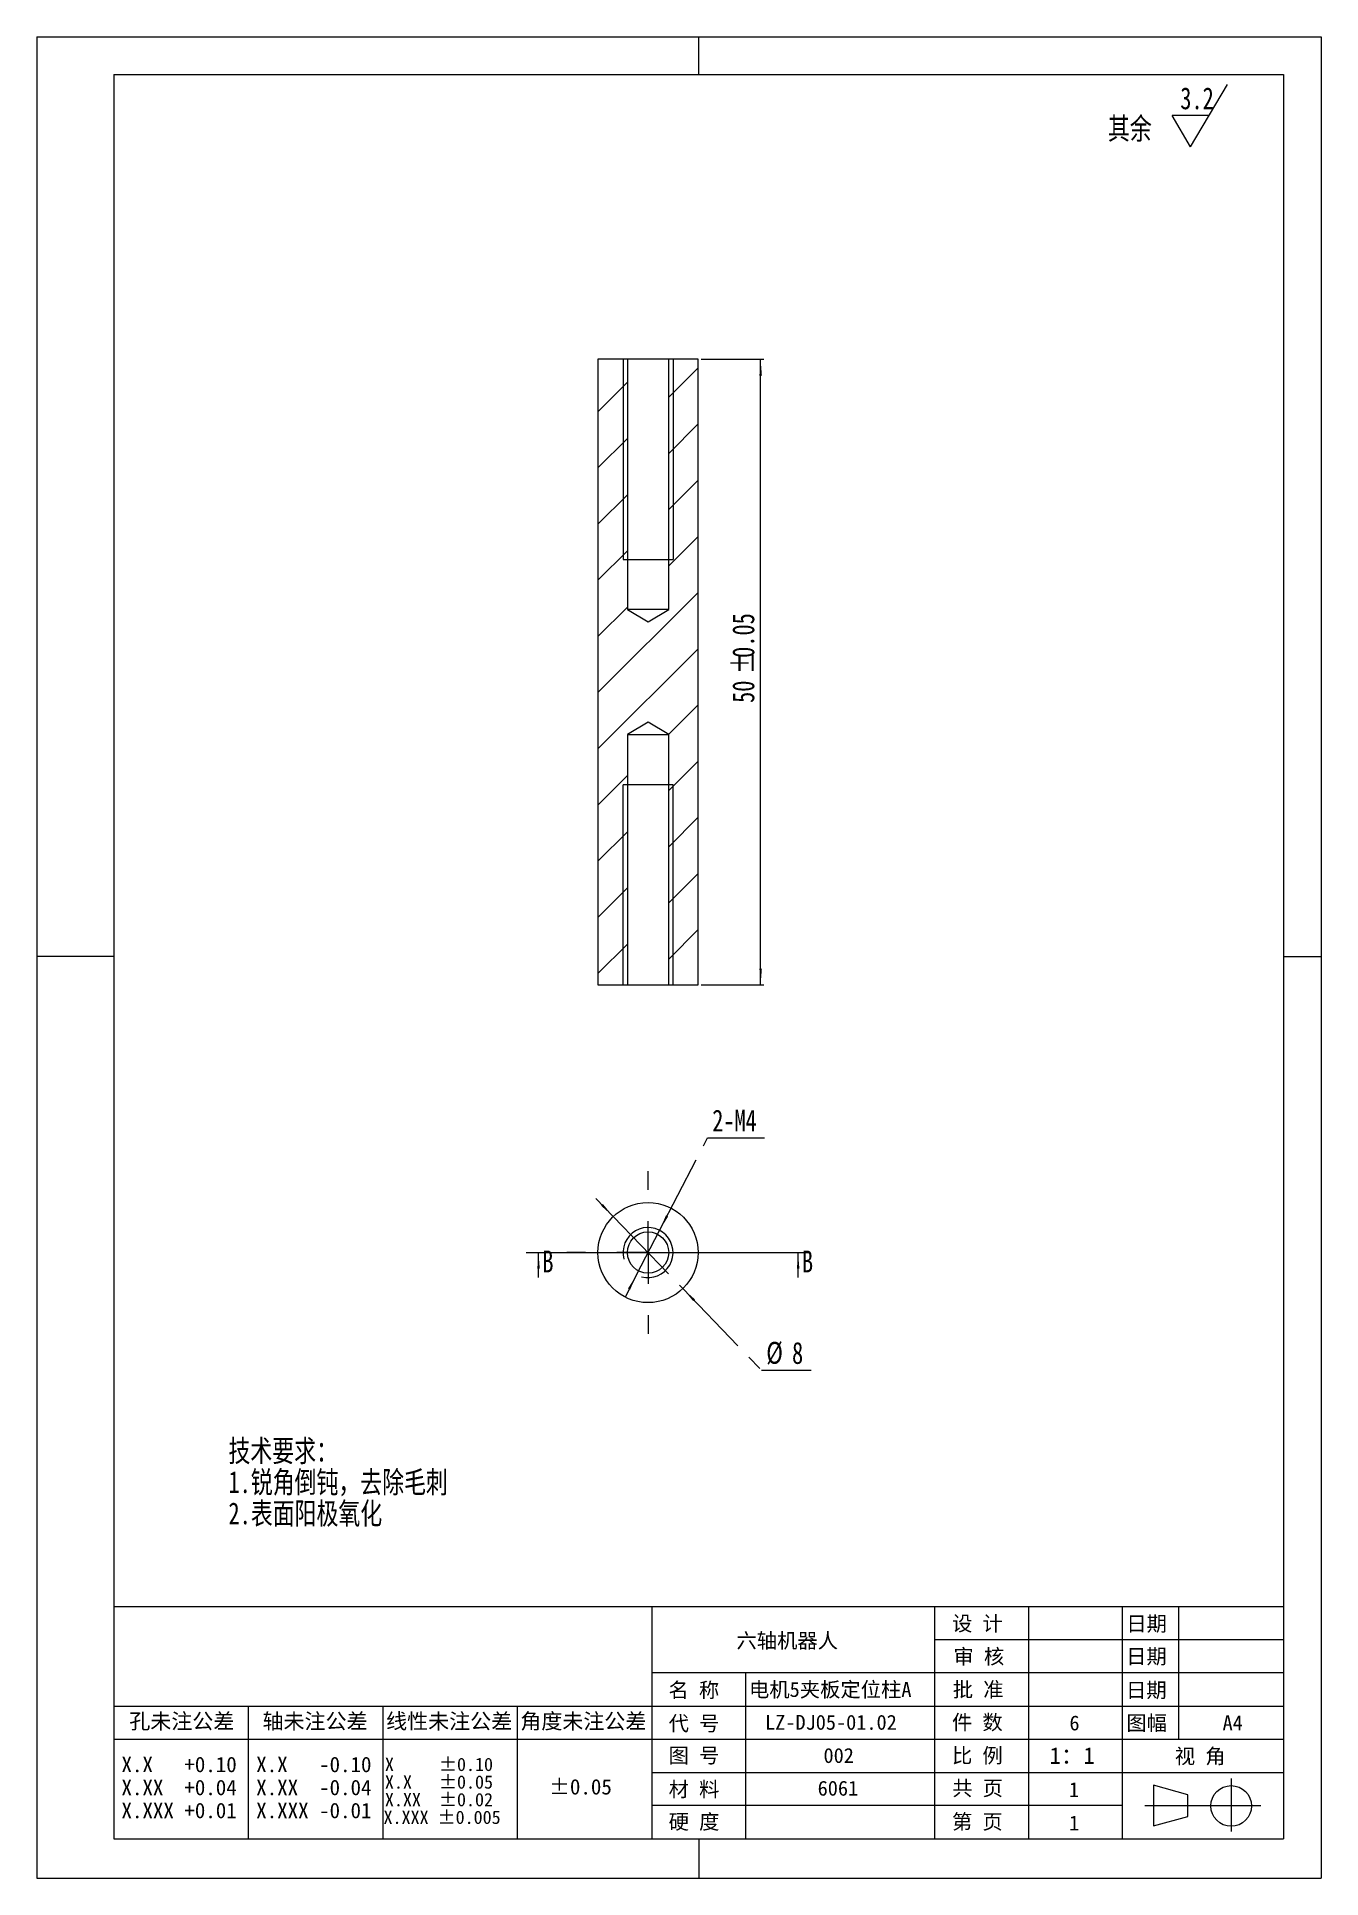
# Model space of a CAD drawing. Header units: millimetres. Extents: x 1 to 104, y 1 to 148.
import ezdxf

# ---------------------------------------------------------------- set-up
doc = ezdxf.new("R2010")
doc.units = ezdxf.units.MM
for name, pattern in [('SLD-中心线', [34.29, 30.48, -1.27, 1.27, -1.27]), ('SLD-双点画线', [12.7, 6.35, -1.27, 1.27, -1.27, 1.27, -1.27]), ('SLD-实线', [0])]:
    doc.linetypes.add(name, pattern=pattern)
for name, color, linetype in [('FORMAT', 7, 'SLD-实线'), ('双点划线层', 6, 'SLD-双点画线'), ('图框', 7, 'SLD-实线'), ('标注层', 96, 'SLD-实线')]:
    doc.layers.add(name, color=color, linetype=linetype)
doc.layers.add('粗实线', color=7, linetype='SLD-实线', lineweight=15)
doc.styles.add('SLDTEXTSTYLE0', font='HYSWLONGFANGSONG.TTF', dxfattribs={"bigfont": 'bigfont'})
doc.styles.add('SLDTEXTSTYLE1', font='SIMSUN.TTC')
doc.styles.add('SLDTEXTSTYLE2', font='SIMSUN.TTC', dxfattribs={"bigfont": 'bigfont'})
doc.styles.add('SLDTEXTSTYLE3', font='HYSWLONGFANGSONG.TTF')
doc.dimstyles.new('SLDDIMSTYLE0', dxfattribs={"dimtxt": 1.75, "dimasz": 1.3, "dimexe": 0, "dimexo": 0.0625, "dimgap": 0.4375, "dimtad": 0, "dimtih": 1, "dimtoh": 1, "dimdec": 3, "dimlfac": 0.5, "dimrnd": 1e-09, "dimzin": 12, "dimdsep": 46, "dimtxsty": 'SLDTEXTSTYLE3', "dimsah": 1, "dimcen": 0, "dimadec": 0, "dimazin": 3, "dimtfac": 1, "dimtdec": 3, "dimtmove": 0, "dimatfit": 3, "dimfxl": 0, "dimfrac": 2, "dimtolj": 1, "dimtzin": 12, "dimarcsym": 0})
doc.dimstyles.new('SLDDIMSTYLE1', dxfattribs={"dimtxt": 1.75, "dimasz": 1.3, "dimexe": 0, "dimexo": 0.0625, "dimgap": 0.4375, "dimtad": 0, "dimtih": 1, "dimtoh": 1, "dimdec": 3, "dimlfac": 0.5, "dimrnd": 1e-09, "dimzin": 12, "dimdsep": 46, "dimtxsty": 'SLDTEXTSTYLE3', "dimsah": 1, "dimcen": 0, "dimadec": 0, "dimazin": 3, "dimtfac": 1, "dimtdec": 3, "dimtmove": 0, "dimatfit": 3, "dimfxl": 0, "dimfrac": 2, "dimtolj": 1, "dimtzin": 12, "dimarcsym": 0})
doc.dimstyles.new('SLDDIMSTYLE2', dxfattribs={"dimtxt": 1.75, "dimasz": 1.3, "dimexe": 0, "dimexo": 0.0625, "dimgap": 0.4375, "dimtad": 1, "dimdec": 3, "dimlfac": 0.5, "dimrnd": 1e-09, "dimzin": 12, "dimdsep": 46, "dimtxsty": 'SLDTEXTSTYLE3', "dimsah": 1, "dimcen": 0.09, "dimadec": 0, "dimazin": 3, "dimtfac": 1, "dimtdec": 3, "dimtofl": 0, "dimtmove": 0, "dimatfit": 3, "dimfxl": 0, "dimfrac": 2, "dimtolj": 1, "dimtzin": 12, "dimarcsym": 0})

# ---------------------------------------------------------------- blocks, each defined once
blk = doc.blocks.new('SW_NOTE_0')
at = {"color": 0, "linetype": 'SLD-实线', "lineweight": 0, "char_height": 1.75, "attachment_point": 1, "style": 'SLDTEXTSTYLE0'}
for s, insert in [('\\M+18B5A术\\M+19776\\M+18B81\\M+18146', (0, 2.26)), ('1.锐\\M+18A70\\M+1937C钝\\M+18143\\M+18B8E\\M+18F9C\\M+196D1\\M+18E68', (0, -0.24)), ('2.\\M+1955C\\M+196CA阳极氧\\M+189BB', (0, -2.74))]:
    blk.add_mtext(s, dxfattribs=dict(at, insert=insert))
blk = doc.blocks.new('SW_NOTE_1')
at = {"layer": 'FORMAT', "color": 0, "char_height": 1.2312, "attachment_point": 2, "style": 'SLDTEXTSTYLE1'}
for s, insert in [('X.X   +0.10', (3.81, 1.43)), ('X.XX  +0.04', (3.81, -0.41)), ('X.XXX +0.01', (3.81, -2.25))]:
    blk.add_mtext(s, dxfattribs=dict(at, insert=insert))
blk = doc.blocks.new('SW_NOTE_2')
at = {"layer": 'FORMAT', "color": 0, "char_height": 1.2312, "attachment_point": 2, "style": 'SLDTEXTSTYLE1'}
for s, insert in [('X.X   -0.10', (3.81, 1.43)), ('X.XX  -0.04', (3.81, -0.41)), ('X.XXX -0.01', (3.81, -2.25))]:
    blk.add_mtext(s, dxfattribs=dict(at, insert=insert))
blk = doc.blocks.new('SW_NOTE_3')
at = {"layer": 'FORMAT', "color": 0, "char_height": 1.0583, "attachment_point": 2, "style": 'SLDTEXTSTYLE1'}
for s, insert in [('X     ±0.10', (3.59, 1.23)), ('X.X   ±0.05', (3.59, -0.18)), (' X.XXX ±0.005', (3.48, -3)), ('X.XX  ±0.02', (3.59, -1.59))]:
    blk.add_mtext(s, dxfattribs=dict(at, insert=insert))
blk = doc.blocks.new('SW_SFSYMBOL_0')
at = {"color": 0, "linetype": 'SLD-实线', "lineweight": 0}
for p, q in [((0.82, -2.5), (3.77, 2.5)), ((0.82, -2.5), (-0.65, 0)), ((2.3, 0), (-0.65, 0))]:
    blk.add_line(p, q, dxfattribs=at)
at = {"color": 0, "linetype": 'SLD-实线', "lineweight": 0, "insert": (0, 2.26), "char_height": 1.75, "attachment_point": 1, "style": 'SLDTEXTSTYLE3'}
blk.add_mtext('3.2', dxfattribs=at)
blk = doc.blocks.new('_D')
at = {"layer": '双点划线层'}
for p, q in [((51.02, 52.52), (54.85, 59.91)), ((54.85, 59.91), (59.42, 59.91)), ((49.18, 48.97), (51.02, 52.52)), ((49.18, 48.97), (48.26, 47.19))]:
    blk.add_line(p, q, dxfattribs=at)
for points in [[(51.02, 52.52), (51.71, 53.63), (51.53, 53.72)], [(49.18, 48.97), (48.49, 47.86), (48.67, 47.77)]]:
    blk.add_solid(points, dxfattribs=at)
at = {"layer": '双点划线层', "char_height": 1.75, "attachment_point": 1, "style": 'SLDTEXTSTYLE3'}
for s, insert in [('2-M', (55.23, 62.17, -24.9)), ('4', (57.89, 62.17, -24.9))]:
    blk.add_mtext(s, dxfattribs=dict(at, insert=insert))
blk = doc.blocks.new('_D_1')
at = {"layer": '双点划线层'}
for p, q in [((47.32, 53.62), (45.93, 55.06)), ((47.32, 53.62), (52.88, 47.87)), ((52.88, 47.87), (59.17, 41.34)), ((59.17, 41.34), (63.14, 41.34))]:
    blk.add_line(p, q, dxfattribs=at)
for points in [[(47.32, 53.62), (46.49, 54.63), (46.35, 54.49)], [(52.88, 47.87), (53.71, 46.86), (53.85, 47)]]:
    blk.add_solid(points, dxfattribs=at)
at = {"layer": '双点划线层', "char_height": 1.75, "attachment_point": 1, "style": 'SLDTEXTSTYLE3'}
for s, insert in [('%%c', (59.55, 43.61, -24.9)), ('8', (61.61, 43.6, -24.9))]:
    blk.add_mtext(s, dxfattribs=dict(at, insert=insert))
blk = doc.blocks.new('SW_CENTERMARKSYMBOL_0')
at = {"layer": '双点划线层', "color": 0}
for p, q in [((0, 5), (0, 6.5)), ((0, 0), (0, 2.5)), ((-5, 0), (-6.5, 0)), ((0, 0), (-2.5, 0)), ((0, 0), (0, -2.5)), ((0, 0), (2.5, 0)), ((5, 0), (6.5, 0)), ((0, -5), (0, -6.5))]:
    blk.add_line(p, q, dxfattribs=at)
blk = doc.blocks.new('_D_2')
at = {"layer": '标注层'}
for p, q in [((54.35, 122.13), (59.35, 122.13)), ((59.1, 72.13), (59.1, 122.13)), ((54.35, 72.13), (59.35, 72.13))]:
    blk.add_line(p, q, dxfattribs=at)
for points in [[(59.1, 122.13), (59, 120.83), (59.2, 120.83)], [(59.1, 72.13), (59.2, 73.43), (59, 73.43)]]:
    blk.add_solid(points, dxfattribs=at)
at = {"layer": '标注层', "char_height": 1.75, "attachment_point": 1, "rotation": 90, "style": 'SLDTEXTSTYLE3'}
for s, insert in [('0.05', (56.84, 98.27, 2.1)), ('%%p', (56.84, 96.97, 2.1)), ('50', (56.84, 94.67, 2.1))]:
    blk.add_mtext(s, dxfattribs=dict(at, insert=insert))

msp = doc.modelspace()

# ---------------------------------------------------------------- hatches: boundary and pattern name
at = {"linetype": 'SLD-实线', "lineweight": 0}
h = msp.add_hatch(dxfattribs=at)
h.set_pattern_fill('ANSI31', style=0)
h.paths.add_polyline_path([(48.4494, 92.1341), (50.0994, 93.1255), (51.7494, 92.1341), (51.7494, 72.1341), (54.0994, 72.1341), (54.0994, 122.1341), (51.7494, 122.1341), (51.7494, 102.1341), (50.0994, 101.1426), (48.4494, 102.1341), (48.4494, 122.1341), (46.0994, 122.1341), (46.0994, 72.1341), (48.4494, 72.1341)], flags=0)

# ---------------------------------------------------------------- linework, layer by layer
at = {"color": 7, "linetype": 'SLD-实线', "lineweight": 15}
for p, q in [((46.0994, 122.1341), (46.0994, 72.1341)), ((48.4494, 122.1341), (46.0994, 122.1341)), ((48.4494, 122.1341), (48.4494, 102.1341)), ((51.7494, 122.1341), (48.4494, 122.1341)), ((51.7494, 102.1341), (51.7494, 122.1341)), ((54.0994, 122.1341), (51.7494, 122.1341)), ((54.0994, 72.1341), (54.0994, 122.1341)), ((48.4494, 102.1341), (50.0994, 101.1426)), ((51.7494, 102.1341), (48.4494, 102.1341)), ((50.0994, 101.1426), (51.7494, 102.1341)), ((50.0994, 93.1255), (48.4494, 92.1341)), ((51.7494, 92.1341), (50.0994, 93.1255)), ((48.4494, 92.1341), (48.4494, 72.1341)), ((48.4494, 92.1341), (51.7494, 92.1341)), ((51.7494, 72.1341), (51.7494, 92.1341)), ((46.0994, 72.1341), (48.4494, 72.1341)), ((48.4494, 72.1341), (51.7494, 72.1341)), ((51.7494, 72.1341), (54.0994, 72.1341))]:
    msp.add_line(p, q, dxfattribs=at)
at = {"color": 7, "linetype": 'SLD-实线', "lineweight": 0}
for p, q in [((48.0994, 122.1341), (48.0994, 106.1341)), ((52.0994, 122.1341), (52.0994, 106.1341)), ((48.0994, 106.1341), (52.0994, 106.1341)), ((48.0994, 72.1341), (48.0994, 88.1341)), ((52.0994, 88.1341), (48.0994, 88.1341)), ((52.0994, 72.1341), (52.0994, 88.1341)), ((40.3479, 50.7456), (63.0965, 50.7456)), ((41.3479, 48.7456), (41.3479, 50.7456)), ((62.0965, 48.7456), (62.0965, 50.7456))]:
    msp.add_line(p, q, dxfattribs=at)
at = {"color": 7, "linetype": 'SLD-中心线', "lineweight": 0}
for p, q in [((96.707, 8.7282), (96.707, 4.4856)), ((89.7936, 6.55), (93.9184, 6.55)), ((93.9184, 6.55), (99.0847, 6.55))]:
    msp.add_line(p, q, dxfattribs=at)
at = {"color": 7, "linetype": 'SLD-实线', "lineweight": 15}
for radius in [4, 1.65]:
    msp.add_circle((50.0994, 50.7456), radius, dxfattribs=at)
at = {"color": 7, "linetype": 'SLD-实线', "lineweight": 0}
msp.add_arc((50.0994, 50.7456), 2, 255, 195, dxfattribs=at)
for points in [[(41.3479, 50.7456), (41.2479, 49.4456), (41.4479, 49.4456)], [(62.0965, 50.7456), (61.9965, 49.4456), (62.1965, 49.4456)]]:
    msp.add_solid(points, dxfattribs=at)
at = {"layer": 'FORMAT'}
for p, q in [((7.4, 22.45), (7.4, 3.9)), ((50.4, 22.45), (50.4, 3.9)), ((73, 22.45), (73, 3.9)), ((80.5, 22.45), (80.5, 3.9)), ((88, 22.45), (88, 3.9)), ((92.5, 22.45), (92.5, 11.85)), ((100.9, 22.45), (100.9, 3.9)), ((100.9, 19.8), (73, 19.8)), ((100.9, 17.15), (50.4, 17.15)), ((57.9, 17.15), (57.9, 3.9)), ((7.4, 14.5), (100.9, 14.5)), ((18.15, 14.5), (18.15, 3.9)), ((28.9, 14.5), (28.9, 3.9)), ((39.65, 14.5), (39.65, 3.9)), ((7.4, 11.85), (100.9, 11.85)), ((50.4, 9.2), (100.9, 9.2)), ((88, 6.55), (50.4, 6.55))]:
    msp.add_line(p, q, dxfattribs=at)
at = {"layer": '图框'}
for p, q in [((1.25, 147.9), (103.9, 147.9)), ((1.25, 147.9), (1.25, 0.75)), ((103.9, 147.9), (103.9, 0.75)), ((1.25, 0.75), (103.9, 0.75))]:
    msp.add_line(p, q, dxfattribs=at)
at = {"layer": '粗实线'}
for p, q in [((54.15, 144.9), (54.15, 147.9)), ((7.4, 144.9), (100.9, 144.9)), ((7.4, 144.9), (7.4, 3.9)), ((100.9, 144.9), (100.9, 3.9)), ((7.4, 74.4), (1.25, 74.4)), ((100.9, 74.4), (103.9, 74.4)), ((7.4, 22.45), (100.9, 22.45)), ((90.4907, 8.175), (90.4907, 4.925)), ((93.2503, 7.4198), (90.4907, 8.175)), ((93.2503, 5.6802), (93.2503, 7.4198)), ((90.4907, 4.925), (93.2503, 5.6802)), ((7.4, 3.9), (100.9, 3.9)), ((7.4, 3.9), (100.9, 3.9)), ((54.15, 3.9), (54.15, 0.75))]:
    msp.add_line(p, q, dxfattribs=at)
msp.add_circle((96.707, 6.5226), 1.625, dxfattribs=at)

# ---------------------------------------------------------------- block references
at = {"color": 7, "linetype": 'SLD-实线', "lineweight": 0}
for name, p in [('SW_SFSYMBOL_0', (92.6382, 141.6026)), ('SW_NOTE_0', (16.566, 33.5165))]:
    msp.add_blockref(name, p, dxfattribs=at)
at = {"layer": 'FORMAT'}
for name, p in [('SW_NOTE_1', (8.8121, 9.0232)), ('SW_NOTE_2', (19.5814, 9.0232)), ('SW_NOTE_3', (29.8006, 9.1441))]:
    msp.add_blockref(name, p, dxfattribs=at)
at = {"layer": '双点划线层'}
msp.add_blockref('SW_CENTERMARKSYMBOL_0', (50.0994, 50.7456), dxfattribs=at)

# ---------------------------------------------------------------- texts
at = {"color": 7, "linetype": 'SLD-实线', "lineweight": 0}
for s, insert, char_height, attachment_point, style in [('\\M+191B4\\M+1975D', (86.8572, 141.4511), 1.75, 1, 'SLDTEXTSTYLE0'), ('\\M+1985A轴\\M+18AF7\\M+18AED\\M+1906C', (61.2238, 20.3326), 1.190625, 2, 'SLDTEXTSTYLE2'), ('电\\M+18AF75夹\\M+194C2\\M+192E8\\M+188CA\\M+1928CA', (64.6627, 16.4238), 1.190625, 2, 'SLDTEXTSTYLE2'), ('LZ-DJ05-01.02', (64.7185, 13.8029), 1.190625, 2, 'SLDTEXTSTYLE1'), ('6', (84.185, 13.7497), 1.1906, 2, 'SLDTEXTSTYLE1'), ('002', (65.3386, 11.1492), 1.19063, 2, 'SLDTEXTSTYLE1'), ('6061', (65.2766, 8.5359), 1.19063, 2, 'SLDTEXTSTYLE1')]:
    msp.add_mtext(s, dxfattribs=dict(at, insert=insert, char_height=char_height, attachment_point=attachment_point, style=style))
at = {"color": 7, "linetype": 'Continuous', "char_height": 1.75, "attachment_point": 1, "style": 'SLDTEXTSTYLE3'}
for insert in [(41.6537, 50.9071), (62.4023, 50.9071)]:
    msp.add_mtext('B', dxfattribs=dict(at, insert=insert))
at = {"layer": 'FORMAT', "attachment_point": 2}
for s, insert, char_height, style in [('设 计', (76.422, 21.7032), 1.19063, 'SLDTEXTSTYLE2'), ('\\M+193FA\\M+18AFA', (89.9478, 21.6797), 1.190625, 'SLDTEXTSTYLE2'), ('审 \\M+18A6A', (76.5405, 19.0622), 1.19063, 'SLDTEXTSTYLE2'), ('\\M+193FA\\M+18AFA', (89.9341, 19.0716), 1.190625, 'SLDTEXTSTYLE2'), ('\\M+196BC \\M+18FCC', (53.7613, 16.3782), 1.190625, 'SLDTEXTSTYLE2'), ('\\M+194E1 \\M+18F79', (76.4833, 16.4238), 1.190625, 'SLDTEXTSTYLE2'), ('\\M+193FA\\M+18AFA', (89.9259, 16.3755), 1.190625, 'SLDTEXTSTYLE2'), ('\\M+18D45\\M+196A2\\M+1928D\\M+18CF6\\M+18DB7', (12.838, 13.9152), 1.23125, 'SLDTEXTSTYLE2'), ('轴\\M+196A2\\M+1928D\\M+18CF6\\M+18DB7', (23.4862, 13.9152), 1.23125, 'SLDTEXTSTYLE2'), ('线\\M+190AB\\M+196A2\\M+1928D\\M+18CF6\\M+18DB7', (34.2045, 13.9152), 1.23125, 'SLDTEXTSTYLE2'), ('\\M+18A70\\M+19378\\M+196A2\\M+1928D\\M+18CF6\\M+18DB7', (44.9296, 13.9152), 1.23125, 'SLDTEXTSTYLE2'), ('\\M+191E3 \\M+18D86', (53.7762, 13.716), 1.190625, 'SLDTEXTSTYLE2'), ('\\M+18C8F \\M+19094', (76.422, 13.8029), 1.190625, 'SLDTEXTSTYLE2'), ('图\\M+1959D', (89.9553, 13.7497), 1.19063, 'SLDTEXTSTYLE2'), ('A4', (96.8297, 13.7625), 1.19063, 'SLDTEXTSTYLE1'), ('图 \\M+18D86', (53.7762, 11.1492), 1.19063, 'SLDTEXTSTYLE2'), ('\\M+194E4 \\M+197E1', (76.422, 11.1492), 1.190625, 'SLDTEXTSTYLE2'), ('1\\M+181461', (83.9973, 11.2098), 1.32292, 'SLDTEXTSTYLE2'), ('视 \\M+18A70', (94.2307, 11.0954), 1.19063, 'SLDTEXTSTYLE2'), ('±0.05', (44.6952, 8.6689), 1.23125, 'SLDTEXTSTYLE1'), ('\\M+18DDE \\M+197BF', (53.7762, 8.4543), 1.190625, 'SLDTEXTSTYLE2'), ('\\M+18BA4 页', (76.4413, 8.5359), 1.19063, 'SLDTEXTSTYLE2'), ('1', (84.1489, 8.4219), 1.1906, 'SLDTEXTSTYLE1'), ('\\M+18D64 \\M+19378', (53.7762, 5.8568), 1.190625, 'SLDTEXTSTYLE2'), ('\\M+191E6 页', (76.422, 5.8568), 1.19063, 'SLDTEXTSTYLE2'), ('1', (84.1566, 5.7581), 1.1906, 'SLDTEXTSTYLE1')]:
    msp.add_mtext(s, dxfattribs=dict(at, insert=insert, char_height=char_height, style=style))

# ---------------------------------------------------------------- dimensions: what is measured, and where the dimension line sits
at = {"layer": '双点划线层'}
dim = msp.add_diameter_dim_2p(p1=(51.0198, 52.5212), p2=(49.179, 48.97), text='2-M<>', dimstyle='SLDDIMSTYLE0', override={"dimpost": '<>'}, dxfattribs=at)
dim.commit()
dim.dimension.update_dxf_attribs({"geometry": '_D', "text_midpoint": (57.3244, 60.9945), "dimtype": 163})
dim = msp.add_diameter_dim_2p(p1=(52.8772, 47.8674), p2=(47.3216, 53.6237), dimstyle='SLDDIMSTYLE1', dxfattribs=at)
dim.commit()
dim.dimension.update_dxf_attribs({"geometry": '_D_1', "text_midpoint": (61.3424, 42.6867), "dimtype": 163})
at = {"layer": '标注层'}
dim = msp.add_linear_dim(base=(59.0994, 122.1341), p1=(54.0994, 72.1341), p2=(54.0994, 122.1341), angle=90, text='<>%%p0.05', dimstyle='SLDDIMSTYLE2', dxfattribs=at)
dim.commit()
dim.dimension.update_dxf_attribs({"geometry": '_D_2', "text_midpoint": (59.0994, 98.0037), "dimtype": 160})

doc.saveas('drawing.dxf')
